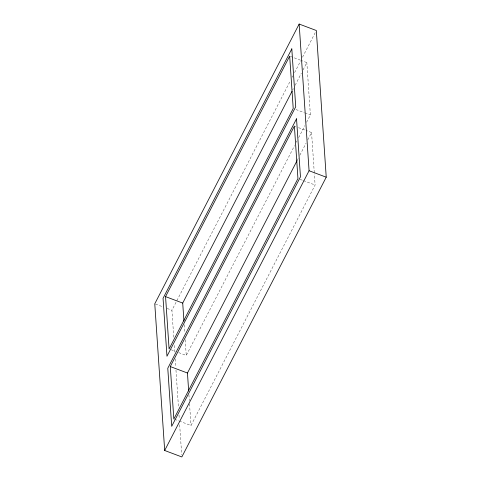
<?xml version="1.0" encoding="UTF-8"?>
<svg xmlns="http://www.w3.org/2000/svg" width="481" height="481" viewBox="0 0 481 481"><rect width="100%" height="100%" fill="white"/><g stroke="black" fill="none" stroke-linecap="round" stroke-linejoin="round"><path stroke-width="0.36" stroke-dasharray="2.4 1.8" d="M173.749 337.205L171.927 310.263L290.476 80.586M292.195 77.249L292.887 75.908M294.612 72.571L300.469 61.219M302.537 57.215L315.632 31.842M292.743 89.905L293.434 88.57M295.148 85.245L301.34 73.25M303.06 69.919L306.842 62.59L301.346 60.528M178.704 352.603L186.255 355.447L294.564 145.599M296.284 142.268L296.969 140.939M298.689 137.608L304.876 125.613M306.595 122.282L310.377 114.959L306.842 62.59M297.468 159.86L298.154 158.532M299.873 155.201L306.06 143.212M307.78 139.881L311.562 132.552L306.072 130.483M179.323 421.097L190.993 425.493L315.109 185.029L314.346 173.785M290.362 56.391L300.661 60.269M295.965 109.53L304.202 112.632M304.888 112.891L310.377 114.959M294.396 126.094L295.773 126.611M298.521 127.645L305.381 130.225M300.006 179.347L302.753 180.375M303.439 180.634L315.109 185.029M155.453 304.058L163.005 306.902M167.123 308.453L171.927 310.263M171.152 349.759L175.27 351.31M174.519 419.294L178.637 420.845M311.562 132.552L314.297 173.034M184.181 324.771L184.74 333.002M185.191 339.736L186.255 355.447M188.919 394.757L189.322 400.751M189.526 403.751L190.993 425.493M174.308 345.436L174.759 352.17M175.216 358.91L175.775 367.141M175.974 370.136L178.505 407.557M179.01 415.037L179.263 418.783M179.666 424.771L181.692 454.707"/><path stroke-width="0.72" d="M299.158 24.05L154.768 303.8L164.682 450.493L181.842 456.95L326.232 177.2L316.318 30.507L299.158 24.05L309.073 170.737L164.682 450.493M165.554 296.621L289.676 56.133L293.218 108.496L169.09 348.984L165.554 296.621L182.714 303.078L183.928 321.031M182.714 303.078L292.057 91.24M170.286 366.558L294.396 126.094L297.943 178.571L173.833 419.035L170.286 366.558L187.452 373.015L188.666 391.011M187.452 373.015L297.12 160.528M309.073 170.737L326.232 177.2M291.805 48.864L163.053 298.322L166.967 356.253L295.719 106.8L291.805 48.864M296.53 118.807L167.779 368.26L171.699 426.322L300.457 176.864L296.53 118.807"/></g></svg>
